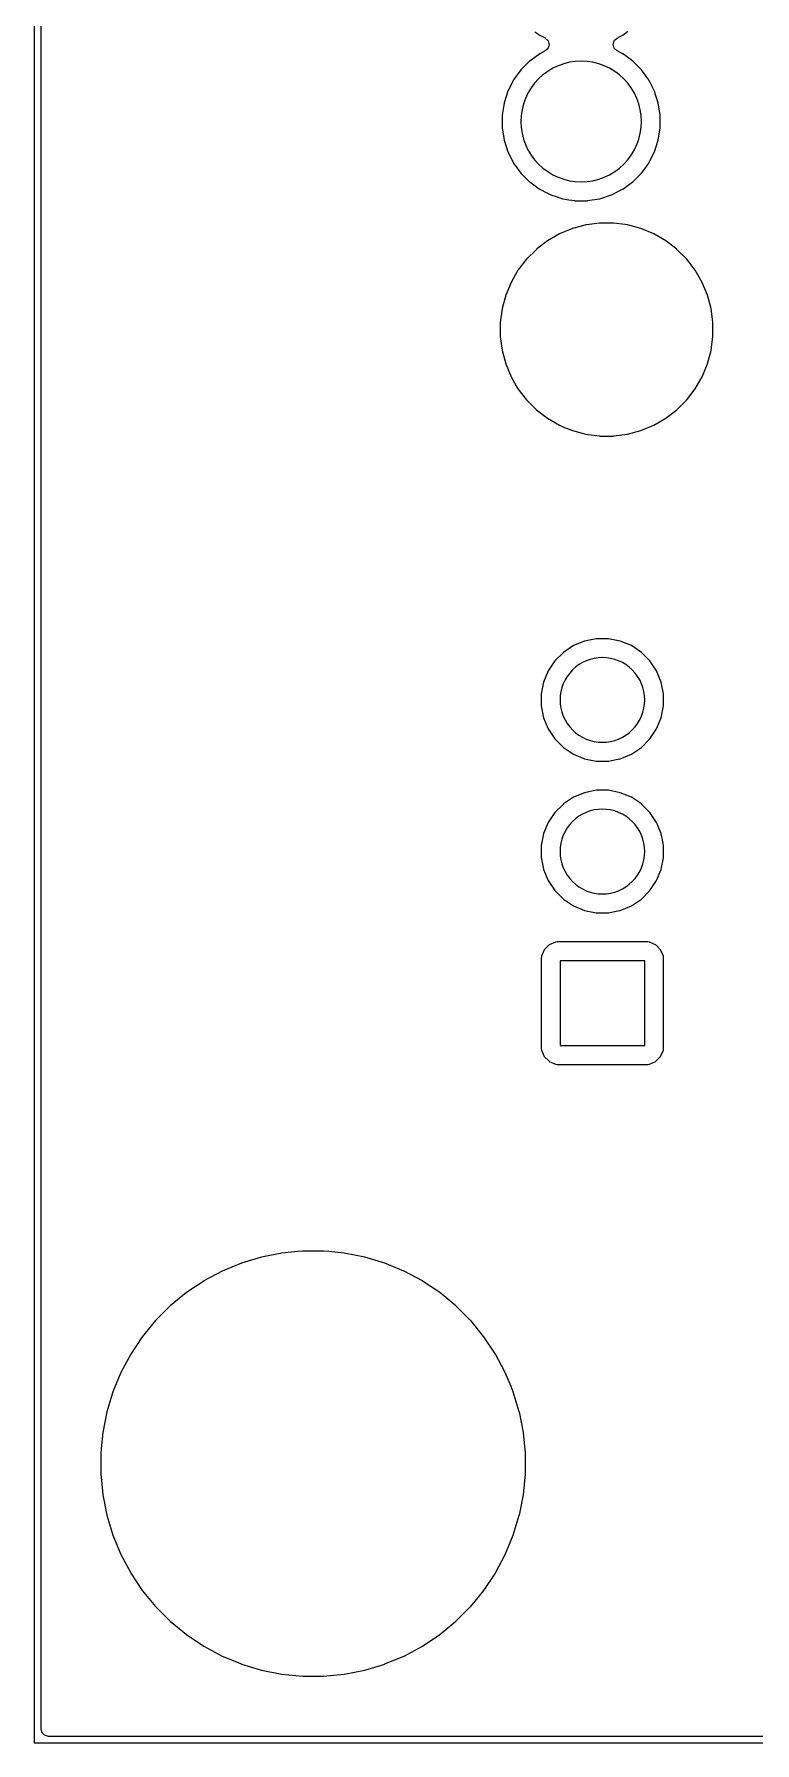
# Model space of a CAD drawing. Header units: metres. Extents: x 92.3 to 181.5, y -134.8 to -50.6.
# Drawn here: x 92.27 to 104.17, y -134.78 to -106.6 of the extents above; entities that cross this region are included whole.
import ezdxf

# ---------------------------------------------------------------- set-up
doc = ezdxf.new("R2010")
doc.units = ezdxf.units.M

msp = doc.modelspace()

# ---------------------------------------------------------------- linework, layer by layer
for points in [[(92.271, -50.576), (92.271, -134.774), (92.271, -134.775), (92.271, -134.775), (92.271, -134.775), (92.271, -134.775), (92.271, -134.775), (92.271, -134.775), (92.271, -134.775), (92.271, -134.775), (92.271, -134.776), (92.271, -134.776), (92.271, -134.776), (92.271, -134.776), (92.271, -134.776), (92.271, -134.776), (92.271, -134.776), (92.271, -134.776), (92.271, -134.777), (92.271, -134.777), (92.271, -134.777), (92.271, -134.777), (92.271, -134.777), (92.271, -134.777), (92.271, -134.777), (92.271, -134.777), (92.271, -134.777), (92.271, -134.777), (92.272, -134.778), (92.272, -134.778), (92.272, -134.778), (92.272, -134.778), (92.272, -134.778), (92.272, -134.778), (92.272, -134.778), (92.272, -134.778), (92.272, -134.778), (92.272, -134.778), (92.272, -134.778), (92.273, -134.779), (92.273, -134.779), (92.273, -134.779), (92.273, -134.779), (92.273, -134.779), (92.273, -134.779), (92.273, -134.779), (92.273, -134.779), (92.273, -134.779), (92.273, -134.779), (92.274, -134.779), (92.274, -134.779), (92.274, -134.779), (92.274, -134.779), (92.274, -134.779), (92.274, -134.779), (92.274, -134.779), (92.274, -134.779), (92.275, -134.779), (92.275, -134.779), (92.275, -134.779), (92.275, -134.779), (92.275, -134.779), (92.275, -134.779), (92.275, -134.779), (92.275, -134.779), (92.276, -134.779), (181.474, -134.779)], [(92.381, -50.8), (92.381, -134.55), (92.391, -134.6), (92.435, -134.65), (92.5, -134.669), (181.25, -134.669), (181.3, -134.659), (181.35, -134.615), (181.369, -134.55), (181.369, -50.8), (181.359, -50.75), (181.315, -50.7), (181.25, -50.681), (92.5, -50.681), (92.45, -50.691), (92.4, -50.735), (92.381, -50.8)], [(100.536, -106.564), (100.615, -106.621), (100.616, -106.621), (100.616, -106.621), (100.616, -106.621), (100.616, -106.622), (100.616, -106.622), (100.616, -106.622), (100.616, -106.622), (100.616, -106.622), (100.616, -106.622), (100.708, -106.668), (100.708, -106.669), (100.757, -106.715), (100.773, -106.78), (100.752, -106.844), (100.708, -106.881), (100.616, -106.928), (100.616, -106.928), (100.616, -106.928), (100.616, -106.928), (100.616, -106.928), (100.616, -106.928), (100.616, -106.929), (100.616, -106.929), (100.616, -106.929), (100.615, -106.929), (100.45, -107.049), (100.45, -107.049), (100.45, -107.049), (100.45, -107.049), (100.45, -107.049), (100.45, -107.049), (100.449, -107.049), (100.449, -107.049), (100.449, -107.049), (100.449, -107.049), (100.304, -107.194), (100.304, -107.194), (100.304, -107.194), (100.304, -107.194), (100.304, -107.195), (100.304, -107.195), (100.304, -107.195), (100.304, -107.195), (100.304, -107.195), (100.304, -107.195), (100.184, -107.36), (100.184, -107.361), (100.184, -107.361), (100.184, -107.361), (100.183, -107.361), (100.183, -107.361), (100.183, -107.361), (100.183, -107.361), (100.183, -107.361), (100.183, -107.361), (100.09, -107.544), (100.09, -107.544), (100.09, -107.544), (100.09, -107.544), (100.09, -107.544), (100.09, -107.544), (100.09, -107.544), (100.09, -107.544), (100.09, -107.544), (100.09, -107.544), (100.027, -107.739), (100.027, -107.739), (100.027, -107.739), (100.027, -107.739), (100.027, -107.739), (100.027, -107.739), (100.027, -107.739), (100.027, -107.739), (100.027, -107.74), (100.027, -107.74), (99.995, -107.942), (99.995, -107.942), (99.994, -107.942), (99.994, -107.942), (99.994, -107.942), (99.994, -107.942), (99.994, -107.942), (99.994, -107.942), (99.994, -107.943), (99.994, -107.943), (99.994, -108.147), (99.994, -108.147), (99.994, -108.148), (99.994, -108.148), (99.994, -108.148), (99.994, -108.148), (99.994, -108.148), (99.994, -108.148), (99.995, -108.148), (99.995, -108.148), (100.027, -108.35), (100.027, -108.35), (100.027, -108.351), (100.027, -108.351), (100.027, -108.351), (100.027, -108.351), (100.027, -108.351), (100.027, -108.351), (100.027, -108.351), (100.027, -108.351), (100.09, -108.546), (100.09, -108.546), (100.09, -108.546), (100.09, -108.546), (100.09, -108.546), (100.09, -108.546), (100.09, -108.546), (100.09, -108.546), (100.09, -108.546), (100.09, -108.546), (100.183, -108.729), (100.183, -108.729), (100.183, -108.729), (100.183, -108.729), (100.183, -108.729), (100.183, -108.729), (100.184, -108.729), (100.184, -108.729), (100.184, -108.729), (100.184, -108.73), (100.304, -108.895), (100.304, -108.895), (100.304, -108.895), (100.304, -108.895), (100.304, -108.895), (100.304, -108.895), (100.304, -108.896), (100.304, -108.896), (100.304, -108.896), (100.304, -108.896), (100.449, -109.041), (100.449, -109.041), (100.449, -109.041), (100.449, -109.041), (100.45, -109.041), (100.45, -109.041), (100.45, -109.041), (100.45, -109.041), (100.45, -109.041), (100.45, -109.041), (100.605, -109.154), (100.615, -109.161), (100.616, -109.161), (100.616, -109.161), (100.616, -109.161), (100.616, -109.162), (100.616, -109.162), (100.616, -109.162), (100.616, -109.162), (100.616, -109.162), (100.616, -109.162), (100.732, -109.221), (100.799, -109.255), (100.799, -109.255), (100.799, -109.255), (100.799, -109.255), (100.799, -109.255), (100.799, -109.255), (100.799, -109.255), (100.799, -109.255), (100.799, -109.255), (100.904, -109.289), (100.994, -109.318), (100.994, -109.318), (100.994, -109.318), (100.994, -109.318), (100.994, -109.318), (100.994, -109.318), (100.994, -109.318), (100.994, -109.318), (100.995, -109.318), (100.995, -109.318), (101.096, -109.334), (101.197, -109.35), (101.197, -109.35), (101.197, -109.35), (101.197, -109.351), (101.197, -109.351), (101.197, -109.351), (101.197, -109.351), (101.197, -109.351), (101.198, -109.351), (101.198, -109.351), (101.402, -109.351), (101.402, -109.351), (101.403, -109.351), (101.403, -109.351), (101.403, -109.351), (101.403, -109.351), (101.403, -109.351), (101.403, -109.35), (101.403, -109.35), (101.403, -109.35), (101.605, -109.318), (101.605, -109.318), (101.606, -109.318), (101.606, -109.318), (101.606, -109.318), (101.606, -109.318), (101.606, -109.318), (101.606, -109.318), (101.606, -109.318), (101.606, -109.318), (101.801, -109.255), (101.801, -109.255), (101.801, -109.255), (101.801, -109.255), (101.801, -109.255), (101.801, -109.255), (101.801, -109.255), (101.801, -109.255), (101.801, -109.255), (101.801, -109.255), (101.984, -109.162), (101.984, -109.162), (101.984, -109.162), (101.984, -109.162), (101.984, -109.162), (101.984, -109.162), (101.984, -109.161), (101.984, -109.161), (101.984, -109.161), (101.985, -109.161), (102.078, -109.094), (102.15, -109.041), (102.15, -109.041), (102.15, -109.041), (102.15, -109.041), (102.15, -109.041), (102.15, -109.041), (102.151, -109.041), (102.151, -109.041), (102.151, -109.041), (102.151, -109.041), (102.296, -108.896), (102.296, -108.896), (102.296, -108.896), (102.296, -108.896), (102.296, -108.895), (102.296, -108.895), (102.296, -108.895), (102.296, -108.895), (102.296, -108.895), (102.296, -108.895), (102.349, -108.823), (102.416, -108.73), (102.416, -108.729), (102.416, -108.729), (102.416, -108.729), (102.417, -108.729), (102.417, -108.729), (102.417, -108.729), (102.417, -108.729), (102.417, -108.729), (102.417, -108.729), (102.51, -108.546), (102.51, -108.546), (102.51, -108.546), (102.51, -108.546), (102.51, -108.546), (102.51, -108.546), (102.51, -108.546), (102.51, -108.546), (102.51, -108.546), (102.51, -108.546), (102.573, -108.351), (102.573, -108.351), (102.573, -108.351), (102.573, -108.351), (102.573, -108.351), (102.573, -108.351), (102.573, -108.351), (102.573, -108.351), (102.573, -108.35), (102.573, -108.35), (102.605, -108.148), (102.605, -108.148), (102.605, -108.148), (102.605, -108.148), (102.605, -108.148), (102.605, -108.148), (102.605, -108.148), (102.605, -108.148), (102.605, -108.147), (102.605, -108.147), (102.605, -107.943), (102.605, -107.943), (102.605, -107.942), (102.605, -107.942), (102.605, -107.942), (102.605, -107.942), (102.605, -107.942), (102.605, -107.942), (102.605, -107.942), (102.605, -107.942), (102.578, -107.769), (102.573, -107.74), (102.573, -107.74), (102.573, -107.739), (102.573, -107.739), (102.573, -107.739), (102.573, -107.739), (102.573, -107.739), (102.573, -107.739), (102.573, -107.739), (102.573, -107.739), (102.529, -107.603), (102.51, -107.544), (102.51, -107.544), (102.51, -107.544), (102.51, -107.544), (102.51, -107.544), (102.51, -107.544), (102.51, -107.544), (102.51, -107.544), (102.51, -107.544), (102.437, -107.4), (102.417, -107.361), (102.417, -107.361), (102.417, -107.361), (102.417, -107.361), (102.417, -107.361), (102.417, -107.361), (102.416, -107.361), (102.416, -107.361), (102.416, -107.361), (102.416, -107.36), (102.393, -107.329), (102.296, -107.195), (102.296, -107.195), (102.296, -107.195), (102.296, -107.195), (102.296, -107.195), (102.296, -107.195), (102.296, -107.194), (102.296, -107.194), (102.296, -107.194), (102.296, -107.194), (102.151, -107.049), (102.151, -107.049), (102.151, -107.049), (102.151, -107.049), (102.15, -107.049), (102.15, -107.049), (102.15, -107.049), (102.15, -107.049), (102.15, -107.049), (102.15, -107.049), (102.124, -107.03), (101.985, -106.929), (101.984, -106.929), (101.984, -106.929), (101.984, -106.929), (101.984, -106.928), (101.984, -106.928), (101.984, -106.928), (101.984, -106.928), (101.984, -106.928), (101.984, -106.928), (101.977, -106.925), (101.892, -106.881), (101.843, -106.835), (101.827, -106.77), (101.848, -106.706), (101.892, -106.669), (101.984, -106.622), (101.984, -106.622), (101.984, -106.622), (101.984, -106.622), (101.984, -106.622), (101.984, -106.622), (101.984, -106.621), (101.984, -106.621), (101.984, -106.621), (101.985, -106.621), (102.072, -106.558)], [(102.295, -108.045), (102.29, -107.947), (102.276, -107.851), (102.252, -107.756), (102.219, -107.664), (102.178, -107.576), (102.127, -107.492), (102.069, -107.414), (102.004, -107.341), (101.931, -107.276), (101.853, -107.218), (101.769, -107.167), (101.681, -107.126), (101.589, -107.093), (101.494, -107.069), (101.398, -107.055), (101.3, -107.05), (101.202, -107.055), (101.106, -107.069), (101.011, -107.093), (100.919, -107.126), (100.831, -107.167), (100.747, -107.218), (100.669, -107.276), (100.596, -107.341), (100.531, -107.414), (100.473, -107.492), (100.422, -107.576), (100.381, -107.664), (100.348, -107.756), (100.324, -107.851), (100.31, -107.947), (100.305, -108.045), (100.31, -108.143), (100.324, -108.239), (100.348, -108.334), (100.381, -108.426), (100.422, -108.514), (100.473, -108.598), (100.531, -108.676), (100.596, -108.749), (100.669, -108.814), (100.747, -108.872), (100.831, -108.923), (100.919, -108.964), (101.011, -108.997), (101.106, -109.021), (101.202, -109.035), (101.3, -109.04), (101.398, -109.035), (101.494, -109.021), (101.589, -108.997), (101.681, -108.964), (101.769, -108.923), (101.853, -108.872), (101.931, -108.814), (102.004, -108.749), (102.069, -108.676), (102.127, -108.598), (102.178, -108.514), (102.219, -108.426), (102.252, -108.334), (102.276, -108.239), (102.29, -108.143), (102.295, -108.045)], [(99.965, -111.36), (99.965, -111.36), (99.964, -111.36), (99.964, -111.36), (99.964, -111.36), (99.964, -111.36), (99.964, -111.59), (99.964, -111.59), (99.964, -111.59), (99.964, -111.59), (99.965, -111.59), (99.965, -111.59), (99.965, -111.59), (99.989, -111.78), (99.994, -111.818), (99.994, -111.818), (99.994, -111.818), (99.994, -111.818), (99.995, -111.818), (99.995, -111.818), (99.995, -111.818), (99.995, -111.819), (99.995, -111.819), (100.054, -112.04), (100.054, -112.04), (100.054, -112.04), (100.054, -112.04), (100.054, -112.041), (100.054, -112.041), (100.054, -112.041), (100.142, -112.253), (100.142, -112.253), (100.142, -112.253), (100.142, -112.253), (100.142, -112.253), (100.142, -112.253), (100.142, -112.253), (100.142, -112.253), (100.142, -112.253), (100.142, -112.253), (100.257, -112.452), (100.257, -112.452), (100.257, -112.452), (100.257, -112.452), (100.257, -112.453), (100.257, -112.453), (100.257, -112.453), (100.397, -112.635), (100.397, -112.635), (100.397, -112.635), (100.397, -112.635), (100.397, -112.635), (100.397, -112.635), (100.397, -112.635), (100.397, -112.635), (100.398, -112.635), (100.398, -112.635), (100.56, -112.797), (100.56, -112.798), (100.56, -112.798), (100.56, -112.798), (100.56, -112.798), (100.56, -112.798), (100.56, -112.798), (100.56, -112.798), (100.56, -112.798), (100.56, -112.798), (100.742, -112.938), (100.742, -112.938), (100.742, -112.938), (100.743, -112.938), (100.743, -112.938), (100.743, -112.938), (100.743, -112.938), (100.743, -112.938), (100.743, -112.938), (100.942, -113.053), (100.942, -113.053), (100.942, -113.053), (100.942, -113.053), (100.942, -113.053), (100.942, -113.053), (100.942, -113.053), (100.942, -113.053), (101.026, -113.088), (101.154, -113.141), (101.154, -113.141), (101.154, -113.141), (101.155, -113.141), (101.155, -113.141), (101.155, -113.141), (101.155, -113.141), (101.376, -113.2), (101.377, -113.2), (101.377, -113.2), (101.377, -113.2), (101.377, -113.2), (101.377, -113.2), (101.377, -113.201), (101.605, -113.23), (101.605, -113.23), (101.605, -113.23), (101.605, -113.231), (101.605, -113.231), (101.605, -113.231), (101.605, -113.231), (101.835, -113.231), (101.835, -113.231), (101.835, -113.231), (101.835, -113.231), (101.835, -113.23), (101.835, -113.23), (101.835, -113.23), (102.063, -113.201), (102.063, -113.2), (102.063, -113.2), (102.063, -113.2), (102.063, -113.2), (102.063, -113.2), (102.064, -113.2), (102.285, -113.141), (102.285, -113.141), (102.285, -113.141), (102.285, -113.141), (102.286, -113.141), (102.286, -113.141), (102.286, -113.141), (102.498, -113.053), (102.498, -113.053), (102.498, -113.053), (102.498, -113.053), (102.498, -113.053), (102.498, -113.053), (102.498, -113.053), (102.697, -112.938), (102.697, -112.938), (102.697, -112.938), (102.697, -112.938), (102.698, -112.938), (102.698, -112.938), (102.698, -112.938), (102.88, -112.798), (102.88, -112.798), (102.88, -112.798), (102.88, -112.798), (102.88, -112.798), (102.88, -112.798), (102.88, -112.798), (102.88, -112.798), (102.88, -112.797), (103.042, -112.635), (103.043, -112.635), (103.043, -112.635), (103.043, -112.635), (103.043, -112.635), (103.043, -112.635), (103.043, -112.635), (103.043, -112.635), (103.043, -112.635), (103.183, -112.453), (103.183, -112.453), (103.183, -112.453), (103.183, -112.452), (103.183, -112.452), (103.183, -112.452), (103.183, -112.452), (103.298, -112.253), (103.298, -112.253), (103.298, -112.253), (103.298, -112.253), (103.298, -112.253), (103.298, -112.253), (103.298, -112.253), (103.386, -112.041), (103.386, -112.041), (103.386, -112.041), (103.386, -112.04), (103.386, -112.04), (103.386, -112.04), (103.386, -112.04), (103.445, -111.819), (103.445, -111.818), (103.445, -111.818), (103.445, -111.818), (103.445, -111.818), (103.445, -111.818), (103.446, -111.818), (103.475, -111.59), (103.475, -111.59), (103.475, -111.59), (103.475, -111.59), (103.475, -111.59), (103.475, -111.59), (103.475, -111.59), (103.475, -111.36), (103.475, -111.36), (103.475, -111.36), (103.475, -111.36), (103.475, -111.36), (103.475, -111.36), (103.475, -111.36), (103.475, -111.359), (103.474, -111.349), (103.446, -111.132), (103.445, -111.132), (103.445, -111.132), (103.445, -111.132), (103.445, -111.132), (103.445, -111.132), (103.445, -111.131), (103.386, -110.91), (103.386, -110.91), (103.386, -110.91), (103.386, -110.91), (103.386, -110.909), (103.386, -110.909), (103.386, -110.909), (103.298, -110.697), (103.298, -110.697), (103.298, -110.697), (103.298, -110.697), (103.298, -110.697), (103.298, -110.697), (103.298, -110.697), (103.183, -110.498), (103.183, -110.498), (103.183, -110.498), (103.183, -110.498), (103.183, -110.498), (103.183, -110.498), (103.183, -110.497), (103.183, -110.497), (103.183, -110.497), (103.082, -110.366), (103.043, -110.315), (103.043, -110.315), (103.043, -110.315), (103.043, -110.315), (103.043, -110.315), (103.043, -110.315), (103.043, -110.315), (103.043, -110.315), (103.043, -110.315), (103.042, -110.315), (102.88, -110.153), (102.88, -110.153), (102.88, -110.152), (102.88, -110.152), (102.88, -110.152), (102.88, -110.152), (102.88, -110.152), (102.88, -110.152), (102.88, -110.152), (102.88, -110.152), (102.698, -110.012), (102.698, -110.012), (102.698, -110.012), (102.697, -110.012), (102.697, -110.012), (102.697, -110.012), (102.697, -110.012), (102.498, -109.897), (102.498, -109.897), (102.498, -109.897), (102.498, -109.897), (102.498, -109.897), (102.498, -109.897), (102.498, -109.897), (102.498, -109.897), (102.498, -109.897), (102.498, -109.897), (102.286, -109.809), (102.286, -109.809), (102.286, -109.809), (102.285, -109.809), (102.285, -109.809), (102.285, -109.809), (102.285, -109.809), (102.064, -109.75), (102.063, -109.75), (102.063, -109.75), (102.063, -109.75), (102.063, -109.75), (102.063, -109.75), (102.063, -109.749), (102.025, -109.744), (101.835, -109.72), (101.835, -109.72), (101.835, -109.72), (101.835, -109.72), (101.835, -109.72), (101.835, -109.72), (101.835, -109.72), (101.605, -109.72), (101.605, -109.72), (101.605, -109.72), (101.605, -109.72), (101.605, -109.72), (101.605, -109.72), (101.605, -109.72), (101.388, -109.748), (101.377, -109.749), (101.377, -109.75), (101.377, -109.75), (101.377, -109.75), (101.377, -109.75), (101.377, -109.75), (101.376, -109.75), (101.283, -109.775), (101.155, -109.809), (101.155, -109.809), (101.155, -109.809), (101.155, -109.809), (101.154, -109.809), (101.154, -109.809), (101.154, -109.809), (100.942, -109.897), (100.942, -109.897), (100.942, -109.897), (100.942, -109.897), (100.942, -109.897), (100.942, -109.897), (100.942, -109.897), (100.942, -109.897), (100.942, -109.897), (100.942, -109.897), (100.743, -110.012), (100.743, -110.012), (100.743, -110.012), (100.743, -110.012), (100.742, -110.012), (100.742, -110.012), (100.742, -110.012), (100.56, -110.152), (100.56, -110.152), (100.56, -110.152), (100.56, -110.152), (100.56, -110.152), (100.56, -110.152), (100.56, -110.153), (100.398, -110.315), (100.397, -110.315), (100.397, -110.315), (100.397, -110.315), (100.397, -110.315), (100.397, -110.315), (100.397, -110.315), (100.257, -110.497), (100.257, -110.497), (100.257, -110.497), (100.257, -110.498), (100.257, -110.498), (100.257, -110.498), (100.257, -110.498), (100.142, -110.697), (100.142, -110.697), (100.142, -110.697), (100.142, -110.697), (100.142, -110.697), (100.142, -110.697), (100.142, -110.697), (100.142, -110.697), (100.142, -110.697), (100.142, -110.697), (100.054, -110.909), (100.054, -110.909), (100.054, -110.909), (100.054, -110.91), (100.054, -110.91), (100.054, -110.91), (100.054, -110.91), (99.995, -111.131), (99.995, -111.132), (99.995, -111.132), (99.995, -111.132), (99.994, -111.132), (99.994, -111.132), (99.994, -111.132), (99.994, -111.132), (99.994, -111.132), (99.994, -111.132), (99.965, -111.36), (99.965, -111.36)], [(100.64, -117.681), (100.64, -117.681), (100.64, -117.681), (100.64, -117.682), (100.64, -117.682), (100.64, -117.682), (100.64, -117.682), (100.64, -117.682), (100.64, -117.682), (100.641, -117.682), (100.641, -117.682), (100.641, -117.682), (100.679, -117.876), (100.679, -117.877), (100.679, -117.877), (100.679, -117.877), (100.679, -117.877), (100.679, -117.877), (100.679, -117.877), (100.679, -117.877), (100.679, -117.877), (100.679, -117.877), (100.679, -117.877), (100.679, -117.877), (100.755, -118.06), (100.755, -118.06), (100.755, -118.06), (100.755, -118.06), (100.755, -118.061), (100.755, -118.061), (100.755, -118.061), (100.755, -118.061), (100.755, -118.061), (100.756, -118.061), (100.756, -118.061), (100.756, -118.061), (100.866, -118.226), (100.866, -118.226), (100.866, -118.226), (100.866, -118.226), (100.866, -118.226), (100.866, -118.226), (100.866, -118.226), (100.866, -118.226), (100.866, -118.226), (100.866, -118.226), (100.866, -118.226), (100.866, -118.226), (101.006, -118.366), (101.006, -118.366), (101.006, -118.366), (101.006, -118.367), (101.007, -118.367), (101.007, -118.367), (101.007, -118.367), (101.007, -118.367), (101.007, -118.367), (101.007, -118.367), (101.007, -118.367), (101.007, -118.367), (101.171, -118.477), (101.172, -118.477), (101.172, -118.477), (101.172, -118.477), (101.172, -118.477), (101.172, -118.477), (101.172, -118.477), (101.172, -118.477), (101.172, -118.477), (101.172, -118.477), (101.172, -118.477), (101.172, -118.477), (101.355, -118.553), (101.355, -118.553), (101.355, -118.553), (101.355, -118.553), (101.355, -118.553), (101.355, -118.553), (101.355, -118.553), (101.355, -118.553), (101.355, -118.553), (101.356, -118.553), (101.356, -118.553), (101.356, -118.553), (101.356, -118.553), (101.356, -118.553), (101.356, -118.553), (101.356, -118.553), (101.356, -118.553), (101.55, -118.592), (101.55, -118.592), (101.55, -118.592), (101.55, -118.592), (101.551, -118.592), (101.551, -118.592), (101.551, -118.592), (101.551, -118.592), (101.551, -118.592), (101.551, -118.592), (101.749, -118.592), (101.749, -118.592), (101.749, -118.592), (101.749, -118.592), (101.749, -118.592), (101.749, -118.592), (101.75, -118.592), (101.75, -118.592), (101.75, -118.592), (101.75, -118.592), (101.88, -118.566), (101.944, -118.553), (101.944, -118.553), (101.944, -118.553), (101.944, -118.553), (101.944, -118.553), (101.944, -118.553), (101.945, -118.553), (101.945, -118.553), (101.945, -118.553), (101.945, -118.553), (102.128, -118.477), (102.128, -118.477), (102.128, -118.477), (102.128, -118.477), (102.128, -118.477), (102.128, -118.477), (102.128, -118.477), (102.128, -118.477), (102.128, -118.477), (102.129, -118.477), (102.293, -118.367), (102.293, -118.367), (102.293, -118.367), (102.293, -118.367), (102.294, -118.367), (102.294, -118.367), (102.294, -118.367), (102.294, -118.366), (102.294, -118.366), (102.294, -118.366), (102.434, -118.226), (102.434, -118.226), (102.434, -118.226), (102.434, -118.226), (102.434, -118.226), (102.434, -118.226), (102.434, -118.226), (102.434, -118.226), (102.434, -118.226), (102.434, -118.226), (102.544, -118.061), (102.544, -118.061), (102.544, -118.061), (102.545, -118.061), (102.545, -118.061), (102.545, -118.061), (102.545, -118.061), (102.545, -118.06), (102.545, -118.06), (102.545, -118.06), (102.621, -117.877), (102.621, -117.877), (102.621, -117.877), (102.621, -117.877), (102.621, -117.877), (102.621, -117.877), (102.621, -117.877), (102.621, -117.877), (102.621, -117.877), (102.621, -117.876), (102.659, -117.682), (102.659, -117.682), (102.659, -117.682), (102.659, -117.682), (102.659, -117.682), (102.659, -117.682), (102.659, -117.682), (102.659, -117.682), (102.659, -117.682), (102.659, -117.681), (102.659, -117.484), (102.659, -117.483), (102.659, -117.483), (102.659, -117.483), (102.659, -117.483), (102.659, -117.483), (102.659, -117.483), (102.659, -117.483), (102.659, -117.483), (102.659, -117.483), (102.621, -117.289), (102.621, -117.289), (102.621, -117.289), (102.621, -117.288), (102.621, -117.288), (102.621, -117.288), (102.621, -117.288), (102.621, -117.288), (102.621, -117.288), (102.621, -117.288), (102.621, -117.288), (102.621, -117.288), (102.621, -117.288), (102.621, -117.288), (102.621, -117.288), (102.621, -117.288), (102.621, -117.288), (102.545, -117.105), (102.545, -117.105), (102.545, -117.105), (102.545, -117.105), (102.545, -117.104), (102.545, -117.104), (102.545, -117.104), (102.545, -117.104), (102.545, -117.104), (102.544, -117.104), (102.544, -117.104), (102.544, -117.104), (102.434, -116.939), (102.434, -116.939), (102.434, -116.939), (102.434, -116.939), (102.434, -116.939), (102.434, -116.939), (102.434, -116.939), (102.434, -116.939), (102.434, -116.939), (102.434, -116.939), (102.434, -116.939), (102.434, -116.939), (102.294, -116.799), (102.294, -116.799), (102.294, -116.799), (102.294, -116.798), (102.293, -116.798), (102.293, -116.798), (102.293, -116.798), (102.293, -116.798), (102.293, -116.798), (102.293, -116.798), (102.293, -116.798), (102.293, -116.798), (102.129, -116.688), (102.128, -116.688), (102.128, -116.688), (102.128, -116.688), (102.128, -116.688), (102.128, -116.688), (102.128, -116.688), (102.128, -116.688), (102.128, -116.688), (102.128, -116.688), (102.128, -116.688), (102.128, -116.688), (101.945, -116.612), (101.945, -116.612), (101.945, -116.612), (101.945, -116.612), (101.945, -116.612), (101.945, -116.612), (101.944, -116.612), (101.944, -116.612), (101.944, -116.612), (101.944, -116.612), (101.944, -116.612), (101.944, -116.612), (101.75, -116.573), (101.75, -116.573), (101.75, -116.573), (101.75, -116.573), (101.749, -116.573), (101.749, -116.573), (101.749, -116.573), (101.749, -116.573), (101.749, -116.573), (101.749, -116.573), (101.551, -116.573), (101.551, -116.573), (101.551, -116.573), (101.551, -116.573), (101.551, -116.573), (101.551, -116.573), (101.55, -116.573), (101.55, -116.573), (101.55, -116.573), (101.55, -116.573), (101.356, -116.612), (101.356, -116.612), (101.356, -116.612), (101.356, -116.612), (101.356, -116.612), (101.356, -116.612), (101.355, -116.612), (101.355, -116.612), (101.355, -116.612), (101.355, -116.612), (101.355, -116.612), (101.355, -116.612), (101.172, -116.688), (101.172, -116.688), (101.172, -116.688), (101.172, -116.688), (101.172, -116.688), (101.172, -116.688), (101.172, -116.688), (101.172, -116.688), (101.172, -116.688), (101.172, -116.688), (101.172, -116.688), (101.171, -116.688), (101.007, -116.798), (101.007, -116.798), (101.007, -116.798), (101.007, -116.798), (101.007, -116.798), (101.007, -116.798), (101.007, -116.798), (101.007, -116.798), (101.006, -116.798), (101.006, -116.799), (101.006, -116.799), (101.006, -116.799), (100.866, -116.939), (100.866, -116.939), (100.866, -116.939), (100.866, -116.939), (100.866, -116.939), (100.866, -116.939), (100.866, -116.939), (100.866, -116.939), (100.866, -116.939), (100.866, -116.939), (100.866, -116.939), (100.866, -116.939), (100.756, -117.104), (100.756, -117.104), (100.756, -117.104), (100.755, -117.104), (100.755, -117.104), (100.755, -117.104), (100.755, -117.104), (100.755, -117.104), (100.755, -117.105), (100.755, -117.105), (100.755, -117.105), (100.755, -117.105), (100.679, -117.288), (100.679, -117.288), (100.679, -117.288), (100.679, -117.288), (100.679, -117.288), (100.679, -117.288), (100.679, -117.288), (100.679, -117.288), (100.679, -117.288), (100.679, -117.288), (100.679, -117.288), (100.679, -117.289), (100.641, -117.483), (100.641, -117.483), (100.641, -117.483), (100.64, -117.483), (100.64, -117.483), (100.64, -117.483), (100.64, -117.483), (100.64, -117.483), (100.64, -117.483), (100.64, -117.484), (100.64, -117.681)], [(102.349, -117.583), (102.346, -117.514), (102.336, -117.446), (102.319, -117.38), (102.296, -117.315), (102.266, -117.253), (102.231, -117.194), (102.19, -117.139), (102.144, -117.088), (102.093, -117.042), (102.038, -117.001), (101.98, -116.966), (101.917, -116.937), (101.853, -116.914), (101.786, -116.897), (101.719, -116.887), (101.65, -116.884), (101.581, -116.887), (101.514, -116.897), (101.447, -116.914), (101.383, -116.937), (101.32, -116.966), (101.262, -117.001), (101.207, -117.042), (101.156, -117.088), (101.11, -117.139), (101.069, -117.194), (101.034, -117.253), (101.004, -117.315), (100.981, -117.38), (100.964, -117.446), (100.954, -117.514), (100.951, -117.583), (100.954, -117.651), (100.964, -117.719), (100.981, -117.785), (101.004, -117.85), (101.034, -117.912), (101.069, -117.971), (101.11, -118.026), (101.156, -118.077), (101.207, -118.123), (101.262, -118.164), (101.32, -118.199), (101.383, -118.228), (101.447, -118.251), (101.514, -118.268), (101.581, -118.278), (101.65, -118.281), (101.719, -118.278), (101.786, -118.268), (101.853, -118.251), (101.917, -118.228), (101.98, -118.199), (102.038, -118.164), (102.093, -118.123), (102.144, -118.077), (102.19, -118.026), (102.231, -117.971), (102.266, -117.912), (102.296, -117.85), (102.319, -117.785), (102.336, -117.719), (102.346, -117.651), (102.349, -117.583)], [(100.64, -120.181), (100.64, -120.181), (100.64, -120.181), (100.64, -120.182), (100.64, -120.182), (100.64, -120.182), (100.64, -120.182), (100.64, -120.182), (100.64, -120.182), (100.641, -120.182), (100.641, -120.182), (100.641, -120.182), (100.679, -120.376), (100.679, -120.377), (100.679, -120.377), (100.679, -120.377), (100.679, -120.377), (100.679, -120.377), (100.679, -120.377), (100.679, -120.377), (100.679, -120.377), (100.679, -120.377), (100.679, -120.377), (100.679, -120.377), (100.755, -120.56), (100.755, -120.56), (100.755, -120.56), (100.755, -120.56), (100.755, -120.561), (100.755, -120.561), (100.755, -120.561), (100.755, -120.561), (100.755, -120.561), (100.756, -120.561), (100.756, -120.561), (100.756, -120.561), (100.866, -120.726), (100.866, -120.726), (100.866, -120.726), (100.866, -120.726), (100.866, -120.726), (100.866, -120.726), (100.866, -120.726), (100.866, -120.726), (100.866, -120.726), (100.866, -120.726), (100.866, -120.726), (100.866, -120.726), (101.006, -120.866), (101.006, -120.866), (101.006, -120.866), (101.006, -120.867), (101.007, -120.867), (101.007, -120.867), (101.007, -120.867), (101.007, -120.867), (101.007, -120.867), (101.007, -120.867), (101.007, -120.867), (101.007, -120.867), (101.171, -120.977), (101.172, -120.977), (101.172, -120.977), (101.172, -120.977), (101.172, -120.977), (101.172, -120.977), (101.172, -120.977), (101.172, -120.977), (101.172, -120.977), (101.172, -120.977), (101.172, -120.977), (101.172, -120.977), (101.355, -121.053), (101.355, -121.053), (101.355, -121.053), (101.355, -121.053), (101.355, -121.053), (101.355, -121.053), (101.355, -121.053), (101.355, -121.053), (101.355, -121.053), (101.356, -121.053), (101.356, -121.053), (101.356, -121.053), (101.356, -121.053), (101.356, -121.053), (101.356, -121.053), (101.356, -121.053), (101.356, -121.053), (101.55, -121.092), (101.55, -121.092), (101.55, -121.092), (101.55, -121.092), (101.551, -121.092), (101.551, -121.092), (101.551, -121.092), (101.551, -121.092), (101.551, -121.092), (101.551, -121.092), (101.749, -121.092), (101.749, -121.092), (101.749, -121.092), (101.749, -121.092), (101.749, -121.092), (101.749, -121.092), (101.75, -121.092), (101.75, -121.092), (101.75, -121.092), (101.75, -121.092), (101.88, -121.066), (101.944, -121.053), (101.944, -121.053), (101.944, -121.053), (101.944, -121.053), (101.944, -121.053), (101.944, -121.053), (101.945, -121.053), (101.945, -121.053), (101.945, -121.053), (101.945, -121.053), (102.128, -120.977), (102.128, -120.977), (102.128, -120.977), (102.128, -120.977), (102.128, -120.977), (102.128, -120.977), (102.128, -120.977), (102.128, -120.977), (102.128, -120.977), (102.129, -120.977), (102.293, -120.867), (102.293, -120.867), (102.293, -120.867), (102.293, -120.867), (102.294, -120.867), (102.294, -120.867), (102.294, -120.867), (102.294, -120.866), (102.294, -120.866), (102.294, -120.866), (102.434, -120.726), (102.434, -120.726), (102.434, -120.726), (102.434, -120.726), (102.434, -120.726), (102.434, -120.726), (102.434, -120.726), (102.434, -120.726), (102.434, -120.726), (102.434, -120.726), (102.544, -120.561), (102.544, -120.561), (102.544, -120.561), (102.545, -120.561), (102.545, -120.561), (102.545, -120.561), (102.545, -120.561), (102.545, -120.56), (102.545, -120.56), (102.545, -120.56), (102.621, -120.377), (102.621, -120.377), (102.621, -120.377), (102.621, -120.377), (102.621, -120.377), (102.621, -120.377), (102.621, -120.377), (102.621, -120.377), (102.621, -120.377), (102.621, -120.376), (102.658, -120.189), (102.659, -120.182), (102.659, -120.182), (102.659, -120.182), (102.659, -120.182), (102.659, -120.182), (102.659, -120.182), (102.659, -120.182), (102.659, -120.182), (102.659, -120.182), (102.659, -120.181), (102.659, -119.984), (102.659, -119.983), (102.659, -119.983), (102.659, -119.983), (102.659, -119.983), (102.659, -119.983), (102.659, -119.983), (102.659, -119.983), (102.659, -119.983), (102.659, -119.983), (102.635, -119.862), (102.632, -119.842), (102.621, -119.789), (102.621, -119.789), (102.621, -119.789), (102.621, -119.788), (102.621, -119.788), (102.621, -119.788), (102.621, -119.788), (102.621, -119.788), (102.621, -119.788), (102.621, -119.788), (102.621, -119.788), (102.621, -119.788), (102.572, -119.67), (102.545, -119.605), (102.545, -119.605), (102.545, -119.605), (102.545, -119.605), (102.545, -119.604), (102.545, -119.604), (102.545, -119.604), (102.545, -119.604), (102.545, -119.604), (102.544, -119.604), (102.544, -119.604), (102.544, -119.604), (102.434, -119.439), (102.434, -119.439), (102.434, -119.439), (102.434, -119.439), (102.434, -119.439), (102.434, -119.439), (102.434, -119.439), (102.434, -119.439), (102.434, -119.439), (102.434, -119.439), (102.434, -119.439), (102.434, -119.439), (102.294, -119.299), (102.294, -119.299), (102.294, -119.299), (102.294, -119.298), (102.293, -119.298), (102.293, -119.298), (102.293, -119.298), (102.293, -119.298), (102.293, -119.298), (102.293, -119.298), (102.293, -119.298), (102.293, -119.298), (102.129, -119.188), (102.128, -119.188), (102.128, -119.188), (102.128, -119.188), (102.128, -119.188), (102.128, -119.188), (102.128, -119.188), (102.128, -119.188), (102.128, -119.188), (102.128, -119.188), (102.128, -119.188), (102.128, -119.188), (101.945, -119.112), (101.945, -119.112), (101.945, -119.112), (101.945, -119.112), (101.945, -119.112), (101.945, -119.112), (101.944, -119.112), (101.944, -119.112), (101.944, -119.112), (101.944, -119.112), (101.944, -119.112), (101.944, -119.112), (101.75, -119.073), (101.75, -119.073), (101.75, -119.073), (101.75, -119.073), (101.749, -119.073), (101.749, -119.073), (101.749, -119.073), (101.749, -119.073), (101.749, -119.073), (101.749, -119.073), (101.551, -119.073), (101.551, -119.073), (101.551, -119.073), (101.551, -119.073), (101.551, -119.073), (101.551, -119.073), (101.55, -119.073), (101.55, -119.073), (101.55, -119.073), (101.55, -119.073), (101.356, -119.112), (101.356, -119.112), (101.356, -119.112), (101.356, -119.112), (101.356, -119.112), (101.356, -119.112), (101.355, -119.112), (101.355, -119.112), (101.355, -119.112), (101.355, -119.112), (101.355, -119.112), (101.355, -119.112), (101.172, -119.188), (101.172, -119.188), (101.172, -119.188), (101.172, -119.188), (101.172, -119.188), (101.172, -119.188), (101.172, -119.188), (101.172, -119.188), (101.172, -119.188), (101.172, -119.188), (101.172, -119.188), (101.171, -119.188), (101.007, -119.298), (101.007, -119.298), (101.007, -119.298), (101.007, -119.298), (101.007, -119.298), (101.007, -119.298), (101.007, -119.298), (101.007, -119.298), (101.006, -119.298), (101.006, -119.299), (101.006, -119.299), (101.006, -119.299), (100.866, -119.439), (100.866, -119.439), (100.866, -119.439), (100.866, -119.439), (100.866, -119.439), (100.866, -119.439), (100.866, -119.439), (100.866, -119.439), (100.866, -119.439), (100.866, -119.439), (100.866, -119.439), (100.866, -119.439), (100.756, -119.604), (100.756, -119.604), (100.756, -119.604), (100.755, -119.604), (100.755, -119.604), (100.755, -119.604), (100.755, -119.604), (100.755, -119.604), (100.755, -119.605), (100.755, -119.605), (100.755, -119.605), (100.755, -119.605), (100.679, -119.788), (100.679, -119.788), (100.679, -119.788), (100.679, -119.788), (100.679, -119.788), (100.679, -119.788), (100.679, -119.788), (100.679, -119.788), (100.679, -119.788), (100.679, -119.788), (100.679, -119.788), (100.679, -119.789), (100.641, -119.983), (100.641, -119.983), (100.641, -119.983), (100.64, -119.983), (100.64, -119.983), (100.64, -119.983), (100.64, -119.983), (100.64, -119.983), (100.64, -119.983), (100.64, -119.984), (100.64, -120.181)], [(102.349, -120.083), (102.346, -120.014), (102.336, -119.946), (102.319, -119.88), (102.296, -119.815), (102.266, -119.753), (102.231, -119.694), (102.19, -119.639), (102.144, -119.588), (102.093, -119.542), (102.038, -119.501), (101.98, -119.466), (101.917, -119.437), (101.853, -119.414), (101.786, -119.397), (101.719, -119.387), (101.65, -119.384), (101.581, -119.387), (101.514, -119.397), (101.447, -119.414), (101.383, -119.437), (101.32, -119.466), (101.262, -119.501), (101.207, -119.542), (101.156, -119.588), (101.11, -119.639), (101.069, -119.694), (101.034, -119.753), (101.004, -119.815), (100.981, -119.88), (100.964, -119.946), (100.954, -120.014), (100.951, -120.083), (100.954, -120.151), (100.964, -120.219), (100.981, -120.285), (101.004, -120.35), (101.034, -120.412), (101.069, -120.471), (101.11, -120.526), (101.156, -120.577), (101.207, -120.623), (101.262, -120.664), (101.32, -120.699), (101.383, -120.728), (101.447, -120.751), (101.514, -120.768), (101.581, -120.778), (101.65, -120.781), (101.719, -120.778), (101.786, -120.768), (101.853, -120.751), (101.917, -120.728), (101.98, -120.699), (102.038, -120.664), (102.093, -120.623), (102.144, -120.577), (102.19, -120.526), (102.231, -120.471), (102.266, -120.412), (102.296, -120.35), (102.319, -120.285), (102.336, -120.219), (102.346, -120.151), (102.349, -120.083)], [(100.64, -121.833), (100.64, -121.833), (100.64, -121.833), (100.64, -121.833), (100.64, -121.833), (100.64, -121.834), (100.64, -123.331), (100.64, -123.331), (100.64, -123.332), (100.64, -123.332), (100.64, -123.332), (100.64, -123.332), (100.64, -123.332), (100.64, -123.332), (100.64, -123.332), (100.64, -123.332), (100.643, -123.357), (100.643, -123.357), (100.643, -123.357), (100.643, -123.357), (100.644, -123.357), (100.644, -123.357), (100.644, -123.358), (100.644, -123.358), (100.644, -123.358), (100.644, -123.358), (100.644, -123.358), (100.644, -123.358), (100.644, -123.358), (100.644, -123.358), (100.644, -123.358), (100.644, -123.358), (100.644, -123.358), (100.644, -123.359), (100.644, -123.359), (100.689, -123.461), (100.689, -123.461), (100.689, -123.461), (100.689, -123.462), (100.689, -123.462), (100.689, -123.462), (100.689, -123.462), (100.69, -123.462), (100.69, -123.462), (100.69, -123.462), (100.69, -123.462), (100.69, -123.462), (100.69, -123.462), (100.69, -123.462), (100.69, -123.462), (100.69, -123.462), (100.69, -123.463), (100.69, -123.463), (100.69, -123.463), (100.69, -123.463), (100.77, -123.542), (100.77, -123.542), (100.77, -123.542), (100.77, -123.542), (100.77, -123.543), (100.77, -123.543), (100.77, -123.543), (100.77, -123.543), (100.77, -123.543), (100.77, -123.543), (100.77, -123.543), (100.771, -123.543), (100.771, -123.543), (100.771, -123.543), (100.771, -123.543), (100.771, -123.543), (100.771, -123.543), (100.771, -123.543), (100.771, -123.543), (100.771, -123.543), (100.874, -123.589), (100.874, -123.589), (100.874, -123.589), (100.874, -123.589), (100.874, -123.589), (100.874, -123.589), (100.874, -123.589), (100.875, -123.589), (100.875, -123.589), (100.875, -123.589), (100.875, -123.589), (100.875, -123.589), (100.875, -123.589), (100.875, -123.589), (100.875, -123.589), (100.875, -123.589), (100.875, -123.589), (100.901, -123.592), (100.901, -123.592), (100.901, -123.592), (100.901, -123.592), (100.901, -123.592), (100.901, -123.592), (100.901, -123.592), (102.399, -123.592), (102.399, -123.592), (102.399, -123.592), (102.399, -123.592), (102.399, -123.592), (102.399, -123.592), (102.399, -123.592), (102.399, -123.592), (102.399, -123.592), (102.425, -123.589), (102.425, -123.589), (102.425, -123.589), (102.425, -123.589), (102.425, -123.589), (102.425, -123.589), (102.425, -123.589), (102.425, -123.589), (102.425, -123.589), (102.425, -123.589), (102.426, -123.589), (102.426, -123.589), (102.426, -123.589), (102.426, -123.589), (102.426, -123.589), (102.426, -123.589), (102.426, -123.589), (102.529, -123.543), (102.529, -123.543), (102.529, -123.543), (102.529, -123.543), (102.529, -123.543), (102.529, -123.543), (102.529, -123.543), (102.529, -123.543), (102.529, -123.543), (102.53, -123.543), (102.53, -123.543), (102.53, -123.543), (102.53, -123.543), (102.53, -123.543), (102.53, -123.543), (102.53, -123.543), (102.53, -123.542), (102.53, -123.542), (102.53, -123.542), (102.53, -123.542), (102.61, -123.463), (102.61, -123.463), (102.61, -123.463), (102.61, -123.463), (102.61, -123.462), (102.61, -123.462), (102.61, -123.462), (102.61, -123.462), (102.61, -123.462), (102.61, -123.462), (102.61, -123.462), (102.61, -123.462), (102.61, -123.462), (102.611, -123.462), (102.611, -123.462), (102.611, -123.462), (102.611, -123.462), (102.611, -123.461), (102.611, -123.461), (102.611, -123.461), (102.656, -123.359), (102.656, -123.358), (102.656, -123.358), (102.656, -123.358), (102.656, -123.358), (102.656, -123.358), (102.656, -123.358), (102.656, -123.358), (102.656, -123.358), (102.656, -123.358), (102.656, -123.358), (102.656, -123.358), (102.656, -123.357), (102.657, -123.357), (102.657, -123.357), (102.657, -123.357), (102.657, -123.357), (102.659, -123.332), (102.659, -123.332), (102.659, -123.332), (102.659, -123.332), (102.659, -123.332), (102.659, -123.332), (102.659, -123.331), (102.659, -123.083), (102.659, -122.571), (102.659, -121.834), (102.659, -121.834), (102.659, -121.834), (102.659, -121.833), (102.659, -121.833), (102.659, -121.833), (102.659, -121.833), (102.659, -121.833), (102.659, -121.833), (102.659, -121.833), (102.659, -121.833), (102.659, -121.833), (102.657, -121.808), (102.657, -121.808), (102.657, -121.808), (102.657, -121.808), (102.656, -121.808), (102.656, -121.808), (102.656, -121.807), (102.656, -121.807), (102.656, -121.807), (102.656, -121.807), (102.656, -121.807), (102.656, -121.807), (102.656, -121.807), (102.656, -121.807), (102.656, -121.807), (102.656, -121.807), (102.656, -121.807), (102.656, -121.806), (102.611, -121.704), (102.611, -121.704), (102.611, -121.704), (102.611, -121.703), (102.611, -121.703), (102.611, -121.703), (102.611, -121.703), (102.61, -121.703), (102.61, -121.703), (102.61, -121.703), (102.61, -121.703), (102.61, -121.703), (102.61, -121.703), (102.61, -121.703), (102.61, -121.703), (102.61, -121.703), (102.61, -121.702), (102.61, -121.702), (102.61, -121.702), (102.61, -121.702), (102.53, -121.623), (102.53, -121.623), (102.53, -121.623), (102.53, -121.623), (102.53, -121.622), (102.53, -121.622), (102.53, -121.622), (102.53, -121.622), (102.53, -121.622), (102.53, -121.622), (102.529, -121.622), (102.529, -121.622), (102.529, -121.622), (102.529, -121.622), (102.529, -121.622), (102.529, -121.622), (102.529, -121.622), (102.529, -121.622), (102.529, -121.622), (102.529, -121.622), (102.529, -121.622), (102.529, -121.622), (102.426, -121.576), (102.426, -121.576), (102.426, -121.576), (102.426, -121.576), (102.426, -121.576), (102.426, -121.576), (102.426, -121.576), (102.425, -121.576), (102.425, -121.576), (102.425, -121.576), (102.425, -121.576), (102.425, -121.576), (102.425, -121.576), (102.425, -121.576), (102.425, -121.576), (102.425, -121.576), (102.425, -121.576), (102.399, -121.573), (102.399, -121.573), (102.399, -121.573), (102.399, -121.573), (102.399, -121.573), (102.399, -121.573), (102.399, -121.573), (100.901, -121.573), (100.901, -121.573), (100.901, -121.573), (100.901, -121.573), (100.901, -121.573), (100.901, -121.573), (100.901, -121.573), (100.901, -121.573), (100.901, -121.573), (100.901, -121.573), (100.875, -121.576), (100.875, -121.576), (100.875, -121.576), (100.875, -121.576), (100.875, -121.576), (100.875, -121.576), (100.875, -121.576), (100.875, -121.576), (100.875, -121.576), (100.875, -121.576), (100.875, -121.576), (100.874, -121.576), (100.874, -121.576), (100.874, -121.576), (100.874, -121.576), (100.874, -121.576), (100.874, -121.576), (100.874, -121.576), (100.874, -121.576), (100.771, -121.622), (100.771, -121.622), (100.771, -121.622), (100.771, -121.622), (100.771, -121.622), (100.771, -121.622), (100.771, -121.622), (100.771, -121.622), (100.771, -121.622), (100.77, -121.622), (100.77, -121.622), (100.77, -121.622), (100.77, -121.622), (100.77, -121.622), (100.77, -121.622), (100.77, -121.622), (100.77, -121.623), (100.77, -121.623), (100.77, -121.623), (100.77, -121.623), (100.69, -121.702), (100.69, -121.702), (100.69, -121.702), (100.69, -121.702), (100.69, -121.703), (100.69, -121.703), (100.69, -121.703), (100.69, -121.703), (100.69, -121.703), (100.69, -121.703), (100.69, -121.703), (100.69, -121.703), (100.69, -121.703), (100.689, -121.703), (100.689, -121.703), (100.689, -121.703), (100.689, -121.703), (100.689, -121.704), (100.689, -121.704), (100.689, -121.704), (100.644, -121.806), (100.644, -121.807), (100.644, -121.807), (100.644, -121.807), (100.644, -121.807), (100.644, -121.807), (100.644, -121.807), (100.644, -121.807), (100.644, -121.807), (100.644, -121.807), (100.644, -121.807), (100.644, -121.807), (100.643, -121.808), (100.643, -121.808), (100.643, -121.808), (100.643, -121.808), (100.643, -121.808), (100.64, -121.833), (100.64, -121.833)], [(100.951, -123.281), (102.349, -123.281), (102.349, -121.884), (100.951, -121.884), (100.951, -123.281)], [(93.369, -130.003), (93.369, -130.003), (93.369, -130.003), (93.369, -130.003), (93.369, -130.003), (93.369, -130.347), (93.369, -130.347), (93.369, -130.347), (93.369, -130.347), (93.37, -130.347), (93.38, -130.452), (93.403, -130.69), (93.403, -130.69), (93.403, -130.69), (93.403, -130.69), (93.403, -130.69), (93.47, -131.028), (93.47, -131.028), (93.47, -131.028), (93.47, -131.028), (93.471, -131.028), (93.57, -131.357), (93.57, -131.357), (93.57, -131.357), (93.57, -131.358), (93.571, -131.358), (93.702, -131.675), (93.702, -131.675), (93.702, -131.675), (93.702, -131.676), (93.702, -131.676), (93.702, -131.676), (93.702, -131.676), (93.864, -131.979), (93.865, -131.979), (93.865, -131.979), (93.865, -131.979), (93.865, -131.979), (93.865, -131.979), (93.865, -131.979), (93.865, -131.979), (93.865, -131.98), (93.865, -131.98), (94.056, -132.266), (94.056, -132.266), (94.056, -132.266), (94.056, -132.266), (94.056, -132.266), (94.056, -132.266), (94.056, -132.266), (94.056, -132.266), (94.056, -132.266), (94.056, -132.266), (94.274, -132.532), (94.274, -132.532), (94.274, -132.532), (94.275, -132.532), (94.275, -132.532), (94.518, -132.775), (94.518, -132.775), (94.518, -132.775), (94.518, -132.776), (94.518, -132.776), (94.518, -132.776), (94.518, -132.776), (94.518, -132.776), (94.518, -132.776), (94.784, -132.994), (94.784, -132.994), (94.784, -132.994), (94.784, -132.994), (94.784, -132.994), (95.07, -133.185), (95.071, -133.185), (95.071, -133.185), (95.071, -133.185), (95.071, -133.185), (95.071, -133.185), (95.071, -133.186), (95.071, -133.186), (95.071, -133.186), (95.374, -133.348), (95.374, -133.348), (95.374, -133.348), (95.374, -133.348), (95.374, -133.348), (95.375, -133.348), (95.375, -133.348), (95.692, -133.479), (95.692, -133.48), (95.693, -133.48), (95.693, -133.48), (95.693, -133.48), (96.022, -133.579), (96.022, -133.58), (96.022, -133.58), (96.022, -133.58), (96.022, -133.58), (96.36, -133.647), (96.36, -133.647), (96.36, -133.647), (96.36, -133.647), (96.36, -133.647), (96.703, -133.68), (96.703, -133.681), (96.703, -133.681), (96.703, -133.681), (96.703, -133.681), (97.047, -133.681), (97.047, -133.681), (97.047, -133.681), (97.047, -133.681), (97.047, -133.68), (97.39, -133.647), (97.39, -133.647), (97.39, -133.647), (97.39, -133.647), (97.39, -133.647), (97.728, -133.58), (97.728, -133.58), (97.728, -133.58), (97.728, -133.58), (97.728, -133.579), (98.057, -133.48), (98.057, -133.48), (98.057, -133.48), (98.058, -133.48), (98.058, -133.479), (98.375, -133.348), (98.375, -133.348), (98.376, -133.348), (98.376, -133.348), (98.376, -133.348), (98.679, -133.186), (98.679, -133.185), (98.679, -133.185), (98.679, -133.185), (98.68, -133.185), (98.966, -132.994), (98.966, -132.994), (98.966, -132.994), (98.966, -132.994), (98.966, -132.994), (99.232, -132.776), (99.232, -132.776), (99.232, -132.776), (99.232, -132.775), (99.232, -132.775), (99.475, -132.532), (99.475, -132.532), (99.476, -132.532), (99.476, -132.532), (99.476, -132.532), (99.694, -132.266), (99.694, -132.266), (99.694, -132.266), (99.694, -132.266), (99.694, -132.266), (99.885, -131.98), (99.885, -131.979), (99.885, -131.979), (99.885, -131.979), (99.886, -131.979), (100.048, -131.676), (100.048, -131.676), (100.048, -131.676), (100.048, -131.675), (100.048, -131.675), (100.179, -131.358), (100.18, -131.358), (100.18, -131.357), (100.18, -131.357), (100.18, -131.357), (100.279, -131.028), (100.28, -131.028), (100.28, -131.028), (100.28, -131.028), (100.28, -131.028), (100.347, -130.69), (100.347, -130.69), (100.347, -130.69), (100.347, -130.69), (100.347, -130.69), (100.38, -130.347), (100.38, -130.347), (100.38, -130.347), (100.38, -130.347), (100.38, -130.347), (100.38, -130.003), (100.38, -130.003), (100.38, -130.003), (100.38, -130.003), (100.38, -130.003), (100.347, -129.66), (100.347, -129.66), (100.347, -129.66), (100.347, -129.66), (100.347, -129.66), (100.28, -129.322), (100.28, -129.322), (100.28, -129.322), (100.28, -129.322), (100.279, -129.322), (100.18, -128.993), (100.18, -128.993), (100.18, -128.993), (100.18, -128.992), (100.179, -128.992), (100.143, -128.905), (100.048, -128.675), (100.048, -128.675), (100.048, -128.674), (100.048, -128.674), (100.048, -128.674), (99.987, -128.56), (99.886, -128.371), (99.886, -128.371), (99.885, -128.371), (99.885, -128.371), (99.885, -128.371), (99.885, -128.371), (99.885, -128.371), (99.885, -128.37), (99.694, -128.084), (99.694, -128.084), (99.694, -128.084), (99.694, -128.084), (99.694, -128.084), (99.476, -127.818), (99.476, -127.818), (99.476, -127.818), (99.476, -127.818), (99.476, -127.818), (99.476, -127.818), (99.475, -127.818), (99.475, -127.818), (99.475, -127.818), (99.232, -127.575), (99.232, -127.575), (99.232, -127.574), (99.232, -127.574), (99.232, -127.574), (98.966, -127.356), (98.966, -127.356), (98.966, -127.356), (98.966, -127.356), (98.966, -127.356), (98.966, -127.356), (98.966, -127.356), (98.966, -127.356), (98.966, -127.356), (98.68, -127.165), (98.68, -127.165), (98.679, -127.165), (98.679, -127.165), (98.679, -127.165), (98.679, -127.165), (98.679, -127.165), (98.679, -127.165), (98.679, -127.165), (98.679, -127.165), (98.679, -127.165), (98.679, -127.165), (98.679, -127.165), (98.679, -127.165), (98.679, -127.164), (98.376, -127.002), (98.376, -127.002), (98.376, -127.002), (98.376, -127.002), (98.375, -127.002), (98.375, -127.002), (98.375, -127.002), (98.375, -127.002), (98.058, -126.871), (98.058, -126.87), (98.057, -126.87), (98.057, -126.87), (98.057, -126.87), (97.728, -126.771), (97.728, -126.77), (97.728, -126.77), (97.728, -126.77), (97.728, -126.77), (97.39, -126.703), (97.39, -126.703), (97.39, -126.703), (97.39, -126.703), (97.39, -126.703), (97.39, -126.703), (97.132, -126.678), (97.047, -126.67), (97.047, -126.67), (97.047, -126.67), (97.047, -126.67), (97.047, -126.67), (96.703, -126.67), (96.703, -126.67), (96.703, -126.67), (96.703, -126.67), (96.703, -126.67), (96.624, -126.677), (96.36, -126.703), (96.36, -126.703), (96.36, -126.703), (96.36, -126.703), (96.36, -126.703), (96.022, -126.77), (96.022, -126.77), (96.022, -126.77), (96.022, -126.77), (96.022, -126.771), (95.693, -126.87), (95.693, -126.87), (95.693, -126.87), (95.692, -126.87), (95.692, -126.871), (95.375, -127.002), (95.375, -127.002), (95.375, -127.002), (95.374, -127.002), (95.374, -127.002), (95.374, -127.002), (95.374, -127.002), (95.071, -127.164), (95.071, -127.165), (95.071, -127.165), (95.071, -127.165), (95.071, -127.165), (95.071, -127.165), (95.071, -127.165), (95.071, -127.165), (95.07, -127.165), (95.07, -127.165), (94.784, -127.356), (94.784, -127.356), (94.784, -127.356), (94.784, -127.356), (94.784, -127.356), (94.784, -127.356), (94.784, -127.356), (94.784, -127.356), (94.784, -127.356), (94.784, -127.356), (94.518, -127.574), (94.518, -127.574), (94.518, -127.574), (94.518, -127.575), (94.518, -127.575), (94.275, -127.818), (94.275, -127.818), (94.274, -127.818), (94.274, -127.818), (94.274, -127.818), (94.056, -128.084), (94.056, -128.084), (94.056, -128.084), (94.056, -128.084), (94.056, -128.084), (94.056, -128.084), (94.056, -128.084), (94.056, -128.084), (94.056, -128.084), (94.056, -128.084), (93.865, -128.37), (93.865, -128.37), (93.865, -128.371), (93.865, -128.371), (93.865, -128.371), (93.865, -128.371), (93.865, -128.371), (93.865, -128.371), (93.865, -128.371), (93.864, -128.371), (93.702, -128.674), (93.702, -128.674), (93.702, -128.674), (93.702, -128.674), (93.702, -128.675), (93.702, -128.675), (93.702, -128.675), (93.702, -128.675), (93.571, -128.992), (93.57, -128.992), (93.57, -128.993), (93.57, -128.993), (93.57, -128.993), (93.471, -129.322), (93.47, -129.322), (93.47, -129.322), (93.47, -129.322), (93.47, -129.322), (93.403, -129.66), (93.403, -129.66), (93.403, -129.66), (93.403, -129.66), (93.403, -129.66), (93.382, -129.874), (93.37, -130.003), (93.369, -130.003)]]:
    msp.add_lwpolyline(points)

doc.saveas('drawing.dxf')
